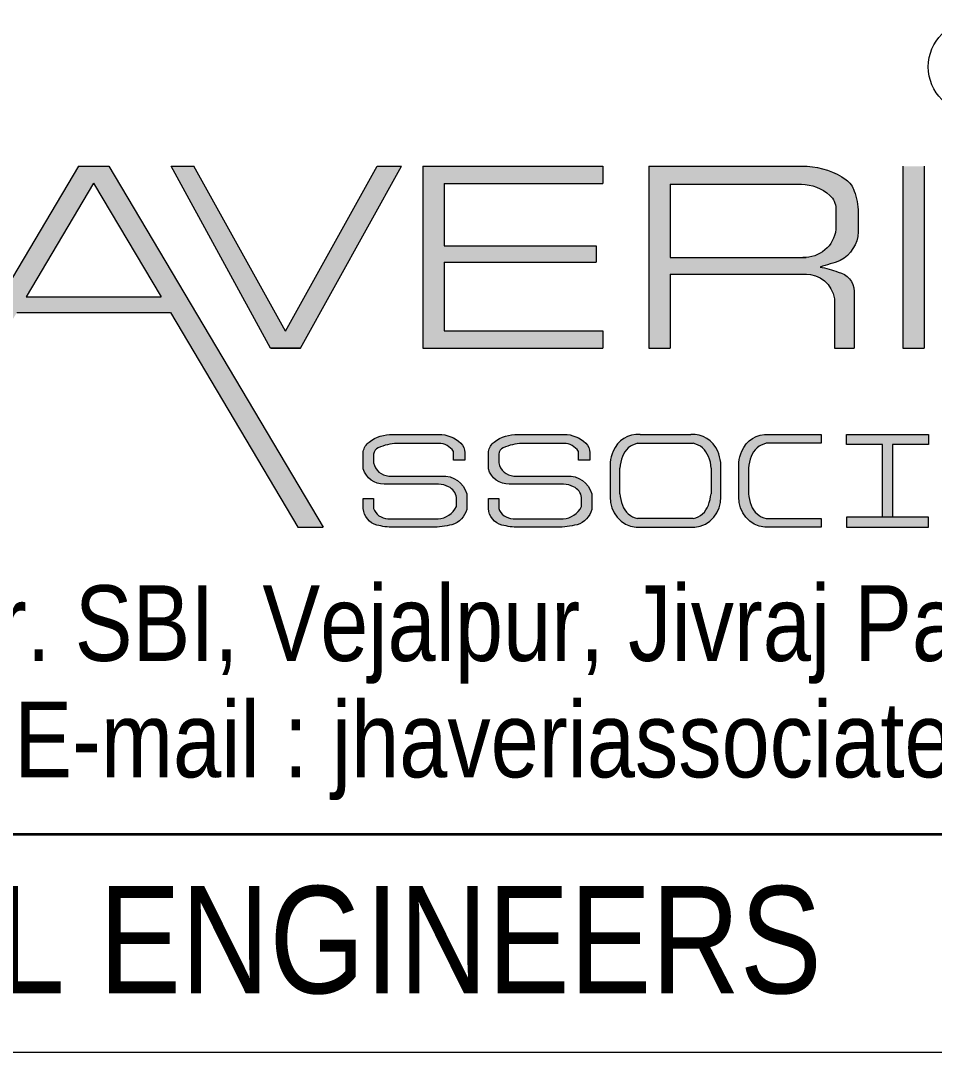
# Model space of a CAD drawing. Header units: millimetres. Extents: x 1112055 to 3390982, y -148532 to 766891.
# Drawn here: x 1720063 to 1724745, y 246241 to 251525 of the extents above; entities that cross this region are included whole.
import ezdxf

# ---------------------------------------------------------------- set-up
doc = ezdxf.new("R2010")
doc.units = ezdxf.units.MM
doc.layers.add('B TITLE BLOCK', color=250, linetype='Continuous', lineweight=0)
doc.layers.add('P_TITLE BLOCK TEXT', color=7, linetype='Continuous', lineweight=9)
doc.layers.add('FORMAT TEXT', color=7, linetype='Continuous')
doc.styles.add('SWINC', font='swissc.ttf')

msp = doc.modelspace()

# ---------------------------------------------------------------- hatches: boundary and pattern name
at = {"layer": 'P_TITLE BLOCK TEXT', "lineweight": 0}
h = msp.add_hatch(color=7, dxfattribs=at)
h.paths.add_polyline_path([(1720515.210186091, 250779.3466579074), (1720358.401062485, 250779.3466579074), (1719260.973026398, 248929.9809060604), (1719390.366704438, 248929.9809060604), (1720042.864585515, 250029.5584590109), (1720830.746663062, 250029.5584590109), (1721483.244544139, 248929.9809060604), (1721612.63822218, 248929.9809060604)])
h.paths.add_polyline_path([(1720436.805624278, 250693.4207273055), (1720782.510332688, 250110.8454449821), (1720091.100915889, 250110.8454449821)], flags=16)
for color, points in [(7, [(1722014.819762471, 250779.3466579074), (1721889.160585467, 250779.3466579074), (1721420.010048476, 249935.1437358145), (1720950.859511507, 250779.3466579074), (1720834.54847114, 250779.3466579074), (1721343.376385533, 249846.925820758), (1721496.643711421, 249846.925820758)]), (7, [(1723046.011057923, 250779.3466579074), (1722124.567162754, 250779.3466579074), (1722124.567162754, 249846.925820758), (1723046.011057923, 249846.925820758), (1723046.011057923, 249936.4708203918), (1722233.779496114, 249936.4708203918), (1722233.779496114, 250288.738276567), (1723011.863433241, 250288.738276567), (1723011.863433241, 250372.2642802088), (1722233.779496114, 250372.2642802088), (1722233.779496114, 250690.8312922767), (1723046.011057923, 250690.8312922767)]), (7, [(1724692.936635398, 250779.3466579074), (1724583.724302017, 250779.3466579074), (1724583.724302017, 249846.925820758), (1724692.936635398, 249846.925820758)]), (256, [(1723743.147031309, 249086.0608775092), (1723743.147031309, 249262.6012237796, -0.065444553260905), (1723758.625805796, 249319.8117621189, -0.3186236598127411), (1723896.397096997, 249405.9870044384), (1724165.053126641, 249405.9870044384), (1724165.053126641, 249360.2227422355), (1723883.752257799, 249360.2227422355, 0.2644804300768096), (1723806.692267341, 249293.0312710994, 0.0506837276388673), (1723792.449131544, 249233.6213897541), (1723792.449131544, 249102.346520744, 0.0506837276411283), (1723806.692267341, 249042.9366393989, 0.2644804300830637), (1723883.752257799, 248975.7451682627), (1724165.053126641, 248975.7451682627), (1724165.053126641, 248929.9809060604), (1723876.661987476, 248929.9809060604, -0.3947190252426027)])]:
    msp.add_hatch(color=color, dxfattribs=at).paths.add_polyline_path(points)
h = msp.add_hatch(color=7, dxfattribs=at)
h.paths.add_polyline_path([(1724292.682426139, 250710.308826154, -0.1662994059925575), (1724334.196713873, 250652.5742814562, -0.0791995366985774), (1724355.485472601, 250542.7943562028), (1724355.485472601, 250442.9861743241, -0.2597704900776225), (1724262.891281693, 250295.9369888116, -0.0146451845304826), (1724159.202219591, 250263.156234723, -0.0494066516944872), (1724251.668684865, 250237.036689022, -0.351322737650402), (1724334.859506431, 250138.4850096985), (1724334.859506431, 249846.925820758), (1724232.751480727, 249846.925820758), (1724232.751480727, 250099.9836789392, 0.3675094121381071), (1724089.443500396, 250227.4279351795), (1723391.153375964, 250227.4279351795), (1723391.153375964, 249846.925820758), (1723281.941042583, 249846.925820758), (1723281.941042583, 250779.3466579074), (1724093.257812573, 250779.3466579074, -0.1432384059828174)])
h.paths.add_polyline_path([(1724063.922338016, 250687.4910897894, -0.1815059090176984), (1724209.636590448, 250630.3341872334, -0.2046130928259839), (1724240.915566101, 250562.8861801534), (1724240.915566101, 250456.4028287898, -0.3961353841263715), (1724071.019741606, 250312.5507440747), (1723391.153375964, 250312.5507440747), (1723391.153375964, 250687.4910897894)], flags=16)
h = msp.add_hatch(color=7, dxfattribs=at)
edge = h.paths.add_edge_path()
edge.add_line((1722280.391859106, 249274.0249256692), (1722280.391859106, 249318.8541426083))
edge.add_arc((1722204.61661475, 249269.6107765178), 90.3703312034293, 33.01826321564511, 89.55826277277895)
edge.add_line((1722205.31334223, 249359.9784218914), (1721991.15885458, 249359.9784218914))
edge.add_arc((1722002.603515876, 249096.496304725), 263.7305563305994, 92.48714741873879, 114.0429537283691)
edge.add_arc((1721911.597542215, 249300.4873586593), 40.35992860487605, 114.0429537294062, 173.3691583151758)
edge.add_line((1721871.507591164, 249305.1477944986), (1721871.507591164, 249260.1807113134))
edge.add_arc((1721953.867036929, 249276.7470491527), 84.00905817534507, 191.3730973809643, 266.989319789544)
edge.add_line((1721949.454704376, 249192.8539434999), (1722220.799214059, 249192.8539434999))
edge.add_arc((1722228.408155707, 249068.266154118), 124.8199233108705, 15.593509061330622, 93.49488039938291, ccw=False)
edge.add_line((1722348.633835353, 249101.8190855659), (1722348.933844218, 249021.9914718061))
edge.add_arc((1722240.776081198, 249050.2835070733), 111.7968736685112, 286.83610795885704, 345.3409580231924, ccw=False)
edge.add_arc((1722163.581859014, 249385.9018438053), 455.9845843599547, 270.9573158560145, 283.9044309719972, ccw=False)
edge.add_line((1722171.200237988, 248929.9809060604), (1721971.959721253, 248929.9809060604))
edge.add_arc((1721978.944523236, 249286.0449986817), 356.1325954028901, 255.2817551210301, 268.87619010347515, ccw=False)
edge.add_arc((1721912.254356028, 249032.1665940408), 93.64102841167592, 183.4260365920886, 255.2817551212632, ccw=False)
edge.add_line((1721818.780685236, 249026.5706069635), (1721818.780685236, 249077.0507075151))
edge.add_line((1721818.780685236, 249077.0507075081), (1721871.507591175, 249077.0507075081))
edge.add_line((1721871.507591164, 249077.0507075081), (1721871.507591164, 249026.5398958944))
edge.add_arc((1721941.988331594, 249050.2776475427), 74.37079818738762, 198.6134072769036, 234.8504137460179)
edge.add_arc((1721952.755271851, 249065.5693055532), 93.07271808020036, 234.8504137462263, 265.2644397945826)
edge.add_line((1721945.071462946, 248972.8143060762), (1722201.827836433, 248972.8143060762))
edge.add_arc((1722192.60919051, 249088.3832080512), 115.9359932841271, 274.5606862053867, 333.2673842339913)
edge.add_line((1722296.153419361, 249036.232012395), (1722296.741667057, 249082.0535519767))
edge.add_arc((1722224.729532255, 249071.8712519105), 72.72844555372058, 8.048099003175661, 64.75619501759226)
edge.add_arc((1722188.838305771, 248995.7496308071), 156.8871131994469, 64.75619501777959, 84.27045226384784)
edge.add_line((1722204.500799984, 249151.8529701704), (1721925.94282896, 249151.8529701704))
edge.add_arc((1721922.080825011, 249259.2078274391), 107.4243010288788, 195.9277156249536, 272.0602807550699, ccw=False)
edge.add_line((1721818.780685236, 249229.7279771357), (1721818.780685236, 249318.1648113633))
edge.add_arc((1721896.585867347, 249303.9997230849), 79.08410769806677, 127.42578174409411, 169.6818301060569, ccw=False)
edge.add_arc((1721964.431845763, 249215.3435742721), 190.7218679370872, 88.3567074096274, 127.42578174509751, ccw=False)
edge.add_line((1721969.901164251, 249405.9870044384), (1722206.176353369, 249405.9870044384))
edge.add_arc((1722207.075193796, 249247.7760523848), 158.213505313575, 45.300427081282805, 90.32550976596679, ccw=False)
edge.add_arc((1722269.152761632, 249310.5080579328), 69.95859638909987, 1.8933564716198816, 45.30042708078719, ccw=False)
edge.add_line((1722339.073164393, 249312.819440325), (1722339.073164393, 249274.0249256663))
edge.add_line((1722339.073164393, 249274.0249256692), (1722280.391859115, 249274.0249256692))
h = msp.add_hatch(color=7, dxfattribs=at)
edge = h.paths.add_edge_path()
edge.add_line((1722921.384791845, 249274.0249256692), (1722921.384791845, 249318.8541426083))
edge.add_arc((1722845.60954749, 249269.6107765178), 90.3703312034293, 33.01826321564511, 89.55826277277895)
edge.add_line((1722846.30627497, 249359.9784218914), (1722632.151787319, 249359.9784218914))
edge.add_arc((1722643.596448637, 249096.496304725), 263.7305563305994, 92.48714741873879, 114.0429537283691)
edge.add_arc((1722552.590474955, 249300.4873586593), 40.35992860487605, 114.0429537294062, 173.3691583151758)
edge.add_line((1722512.500523926, 249305.1477944986), (1722512.500523926, 249260.1807113134))
edge.add_arc((1722594.859969669, 249276.7470491527), 84.00905817534507, 191.3730973809643, 266.989319789544)
edge.add_line((1722590.447637139, 249192.8539434999), (1722861.792146821, 249192.8539434999))
edge.add_arc((1722869.401088469, 249068.266154118), 124.8199233108705, 15.593509061330622, 93.49488039938291, ccw=False)
edge.add_line((1722989.626768115, 249101.8190855659), (1722989.92677698, 249021.9914718061))
edge.add_arc((1722881.769013959, 249050.2835070733), 111.7968736685112, 286.83610795885704, 345.3409580231924, ccw=False)
edge.add_arc((1722804.574791753, 249385.9018438053), 455.9845843599547, 270.9573158560145, 283.9044309719972, ccw=False)
edge.add_line((1722812.19317073, 248929.9809060604), (1722612.952653995, 248929.9809060604))
edge.add_arc((1722619.937455976, 249286.0449986817), 356.1325954028901, 255.2817551210301, 268.87619010347515, ccw=False)
edge.add_arc((1722553.247288769, 249032.1665940408), 93.64102841167592, 183.4260365920886, 255.2817551212632, ccw=False)
edge.add_line((1722459.773617977, 249026.5706069635), (1722459.773617977, 249077.0507075151))
edge.add_line((1722459.773617977, 249077.0507075081), (1722512.500523915, 249077.0507075081))
edge.add_line((1722512.500523926, 249077.0507075081), (1722512.500523926, 249026.5398958944))
edge.add_arc((1722582.981264334, 249050.2776475427), 74.37079818738762, 198.6134072769036, 234.8504137460179)
edge.add_arc((1722593.748204591, 249065.5693055532), 93.07271808020036, 234.8504137462263, 265.2644397945826)
edge.add_line((1722586.064395686, 248972.8143060762), (1722842.820769174, 248972.8143060762))
edge.add_arc((1722833.60212325, 249088.3832080512), 115.9359932841271, 274.5606862053867, 333.2673842339913)
edge.add_line((1722937.146352101, 249036.232012395), (1722937.734599797, 249082.0535519767))
edge.add_arc((1722865.722464996, 249071.8712519105), 72.72844555372058, 8.048099003175661, 64.75619501759226)
edge.add_arc((1722829.831238511, 248995.7496308071), 156.8871131994469, 64.75619501777959, 84.27045226384784)
edge.add_line((1722845.493732724, 249151.8529701704), (1722566.935761699, 249151.8529701704))
edge.add_arc((1722563.073757751, 249259.2078274391), 107.4243010288788, 195.9277156249536, 272.0602807550699, ccw=False)
edge.add_line((1722459.773617977, 249229.7279771357), (1722459.773617977, 249318.1648113633))
edge.add_arc((1722537.578800087, 249303.9997230849), 79.08410769806677, 127.42578174409411, 169.6818301060569, ccw=False)
edge.add_arc((1722605.424778503, 249215.3435742721), 190.7218679370872, 88.3567074096274, 127.42578174509751, ccw=False)
edge.add_line((1722610.894096992, 249405.9870044384), (1722847.169286109, 249405.9870044384))
edge.add_arc((1722848.068126558, 249247.7760523848), 158.213505313575, 45.300427081282805, 90.32550976596679, ccw=False)
edge.add_arc((1722910.145694393, 249310.5080579328), 69.95859638909987, 1.8933564716198816, 45.30042708078719, ccw=False)
edge.add_line((1722980.066097134, 249312.819440325), (1722980.066097134, 249274.0249256663))
edge.add_line((1722980.066097134, 249274.0249256692), (1722921.384791855, 249274.0249256692))
h = msp.add_hatch(color=256, dxfattribs=at)
h.paths.add_polyline_path([(1723497.361685636, 249405.9870044384), (1723236.971200257, 249405.9870044384, 0.3186216901171488), (1723099.200295566, 249319.8126893599, 0.0654456625201036), (1723083.721134568, 249262.6012237796), (1723083.721134568, 249086.0608775092, 0.3947190252434177), (1723217.236090736, 248929.9809060604), (1723517.096795138, 248929.9809060604, 0.394719025241403), (1723650.611751326, 249086.0608775092), (1723650.611751326, 249262.6012237796, 0.0654456625725081), (1723635.132590307, 249319.8126893816, 0.3186216900435543)])
h.paths.add_polyline_path([(1723601.309651091, 249233.6213897541, 0.1047262594535254), (1723587.066515272, 249293.0312710994), (1723587.06673173, 249293.0306524914), (1723587.066348416, 249293.0317479946, 0.2644791230732378), (1723510.006524814, 249360.2227422355), (1723224.326361059, 249360.2227422355, 0.2644804300744661), (1723147.266370622, 249293.0312710994, 0.0506837276411892), (1723133.023234803, 249233.6213897541), (1723133.023234803, 249102.346520744, 0.0506837276411892), (1723147.266370622, 249042.9366393989, 0.2644804300744662), (1723224.326361059, 248975.7451682627), (1723510.006524814, 248975.7451682627, 0.2644804300768095), (1723587.066515272, 249042.9366393989, 0.0473854188635733), (1723601.309651091, 249102.346520744)], flags=16)
h = msp.add_hatch(color=256, dxfattribs=at)
h.paths.add_polyline_path([(1724714.786903552, 248982.3863943451), (1724295.768787536, 248982.3863943451), (1724295.768787536, 248929.9809060604), (1724714.786903552, 248929.9809060604)])
h.paths.add_polyline_path([(1724479.075101401, 248982.3863943451), (1724531.480589687, 248982.3863943451), (1724531.480589687, 249353.5815161313), (1724714.786903552, 249353.5815161313), (1724714.786903552, 249405.9870044384), (1724295.768787536, 249405.9870044168), (1724295.768787536, 249353.5815161313), (1724479.075101401, 249353.5815161313)])

# ---------------------------------------------------------------- linework, layer by layer
at = {"layer": 'B TITLE BLOCK', "color": 250, "lineweight": 0}
msp.add_line((1734251.718925943, 246240.7676363907), (1715949.082595722, 246240.7676363907), dxfattribs=at)
at = {"layer": 'B TITLE BLOCK', "color": 250, "lineweight": 0, "const_width": 15.26111845840563}
msp.add_lwpolyline([(1715949.082595722, 247357.5600410184), (1734251.718925943, 247357.5600410184)], dxfattribs=at)
at = {"layer": 'P_TITLE BLOCK TEXT', "lineweight": 0}
for p, q in [((1723224.326361059, 249360.2227422339), (1723510.006524814, 249360.2227422339)), ((1723083.721134568, 249262.6012237777), (1723083.721134568, 249086.0608775069)), ((1723133.023234803, 249102.3465207424), (1723133.023234803, 249233.6213897525)), ((1723601.309651091, 249233.6213897525), (1723601.309651091, 249102.3465207424)), ((1723650.611751326, 249086.0608775069), (1723650.611751326, 249262.6012237777)), ((1723510.006524814, 248975.7451682612), (1723224.326361059, 248975.7451682612)), ((1723217.236090758, 248929.9809060581), (1723517.096795138, 248929.9809060581))]:
    msp.add_line(p, q, dxfattribs=at)
at = {"layer": 'P_TITLE BLOCK TEXT', "color": 7, "lineweight": 0}
for points in [[(1720358.401062485, 250779.3466579058), (1719260.973026398, 248929.9809060581)], [(1720515.210186091, 250779.3466579058), (1721612.63822218, 248929.9809060581)], [(1720834.54847114, 250779.3466579058), (1720950.859511507, 250779.3466579058)], [(1721496.643711421, 249846.9258207561), (1721343.376385533, 249846.9258207561), (1720834.54847114, 250779.3466579058)], [(1721420.010048476, 249935.1437358126), (1720950.859511507, 250779.3466579058)], [(1721420.010048476, 249935.1437358126), (1721889.160585467, 250779.3466579058)], [(1721496.643711421, 249846.9258207561), (1722014.819762471, 250779.3466579058)], [(1721889.160585467, 250779.3466579058), (1722014.819762471, 250779.3466579058)], [(1722124.567162754, 250779.3466579058), (1723046.011057923, 250779.3466579058)], [(1722124.567162754, 250779.3466579058), (1722124.567162754, 249846.9258207561)], [(1723046.011057923, 250779.3466579058), (1723046.011057923, 250690.8312922749)], [(1723281.941042583, 250779.3466579058), (1723281.941042583, 249846.9258207561)], [(1723281.941042583, 250779.3466579058), (1724093.257812573, 250779.3466579058)], [(1724583.724302017, 250779.3466579058), (1724583.724302017, 249846.9258207561)], [(1724692.936635398, 250779.3466579058), (1724692.936635398, 249846.9258207561)], [(1722233.779496114, 250690.8312922749), (1722233.779496114, 250372.2642802072)], [(1722233.779496114, 250690.8312922749), (1723046.011057923, 250690.8312922749)], [(1723391.153375964, 250687.4910897879), (1723391.153375964, 250312.5507440732)], [(1723391.153375964, 250687.4910897879), (1724063.922338016, 250687.4910897879)], [(1724240.915566101, 250562.8861801515), (1724240.915566101, 250456.4028287879)], [(1724355.485472601, 250542.7943561794), (1724355.485472601, 250442.9861743225)], [(1722233.779496114, 250372.2642802072), (1723011.863433241, 250372.2642802072)], [(1723011.863433241, 250372.2642802072), (1723011.863433241, 250288.7382765654)], [(1722233.779496114, 250288.7382765654), (1722233.779496114, 249936.4708203903)], [(1722233.779496114, 250288.7382765654), (1723011.863433241, 250288.7382765654)], [(1723391.153375964, 250312.5507440732), (1724087.838671176, 250312.5507440732)], [(1723391.153375964, 250227.4279351779), (1723391.153375964, 249846.9258207561)], [(1723391.153375964, 250227.4279351779), (1724089.443500396, 250227.4279351779)], [(1724232.751480727, 250099.9836789377), (1724232.751480727, 249846.9258207561)], [(1720830.746663062, 250029.5584590093), (1721483.244544139, 248929.9809060581)], [(1722233.779496114, 249936.4708203903), (1723046.011057923, 249936.4708203903)], [(1723046.011057923, 249936.4708203903), (1723046.011057923, 249846.9258207561)], [(1721343.376385533, 249846.9258207561), (1721496.643711421, 249846.9258207561)], [(1722124.567162754, 249846.9258207561), (1723046.011057923, 249846.9258207561)], [(1723281.941042583, 249846.9258207561), (1723391.153375964, 249846.9258207561)], [(1724232.751480727, 249846.9258207561), (1724334.859506431, 249846.9258207561)], [(1724583.724302017, 249846.9258207561), (1724692.936635398, 249846.9258207561)], [(1724583.724302017, 249846.9258207561), (1724692.936635398, 249846.9258207561)], [(1721483.244544139, 248929.9809060581), (1721612.63822218, 248929.9809060581)]]:
    msp.add_lwpolyline(points, dxfattribs=at)
at = {"layer": 'P_TITLE BLOCK TEXT', "lineweight": 0}
for points in [[(1720358.401062485, 250779.3466579058), (1720515.210186091, 250779.3466579058)], [(1720436.805624278, 250693.420727304), (1720091.100915889, 250110.8454449805)], [(1720436.805624278, 250693.420727304), (1720782.510332688, 250110.8454449805)], [(1720091.100915889, 250110.8454449805), (1720782.510332688, 250110.8454449805)], [(1720042.864585515, 250029.5584590093), (1720830.746663062, 250029.5584590093)], [(1723236.971200257, 249405.9870044361), (1723497.361685636, 249405.9870044361)], [(1724479.075101401, 249353.5815161297), (1724295.768787536, 249353.5815161297), (1724295.768787536, 249405.9870044361), (1724714.786903552, 249405.9870044361), (1724714.786903552, 249353.5815161297), (1724531.480589687, 249353.5815161297)], [(1724531.480589687, 249353.5815161297), (1724531.480589687, 248982.3863943434), (1724479.075101401, 248982.3863943434), (1724479.075101401, 249353.5815161297)], [(1724714.786903552, 248982.3863943434), (1724295.768787536, 248982.3863943434), (1724295.768787536, 248929.9809060581), (1724714.786903552, 248929.9809060581), (1724714.786903552, 248982.3863943434), (1724531.480589687, 248982.3863943434)]]:
    msp.add_lwpolyline(points, dxfattribs=at)
at = {"layer": 'P_TITLE BLOCK TEXT', "color": 7, "lineweight": 0}
for points in [[(1724093.257812573, 250779.3466579058, -0.1432384059828174), (1724292.682426139, 250710.3088261525, -0.1662994059925575), (1724334.196713873, 250652.5742814536, -0.0791995367245889), (1724355.485472601, 250542.7943561794, 1.678218886483149)], [(1724063.922338016, 250687.4910897879, -0.1815059090176984), (1724209.636590448, 250630.3341872314, -0.2046130927975971), (1724240.915566101, 250562.8861801515, 10.50997811602303)], [(1724240.915566101, 250456.4028287879, -0.3961353841393621), (1724071.019741606, 250312.5507440732, -0.3062019991474196)], [(1724355.485472601, 250442.9861743225, -0.2597704900776225), (1724262.891281693, 250295.9369888097, -0.0146451845304826), (1724159.202219591, 250263.1562347211, -0.0494066516944872), (1724251.668684865, 250237.0366890201, -0.351322737721068), (1724334.859506431, 250138.4850096758), (1724334.859506431, 249846.9258207561)], [(1724082.780857381, 250227.4279351779, -0.3803317739883389), (1724232.751480727, 250099.9836789377, -39.10634366962048)], [(1723743.147031309, 249072.7570375801), (1723743.147031309, 249262.6012237777, -0.0654451079201827), (1723758.625999051, 249319.8122257593, -0.3186226749167162), (1723896.397096976, 249405.9870044361), (1724165.053126641, 249405.9870044361), (1724165.053126641, 249360.2227422339), (1723883.752257799, 249360.2227422339, 0.2644804300768096), (1723806.692267341, 249293.0312710975, 0.0506837276411283), (1723792.449131544, 249233.6213897525), (1723792.449131544, 249102.3465207424, 0.0506837276411283), (1723806.692267341, 249042.9366393969, 0.2644804300768096), (1723883.752257799, 248975.7451682612), (1724165.053126641, 248975.7451682612), (1724165.053126641, 248929.9809060581), (1723876.661987476, 248929.9809060581, -0.3947190252579334), (1723743.147031309, 249086.0608775069)]]:
    msp.add_lwpolyline(points, format="xyb", dxfattribs=at)
for points in [[(1722280.391859106, 249274.024925667), (1722280.391859106, 249318.8541425897, 0.2518321425504549), (1722205.31334223, 249359.9784218895), (1721991.158854581, 249359.9784218895, 0.0943332803251045), (1721895.154043632, 249337.3456710397, 0.2648005950274), (1721871.507591164, 249305.147794497), (1721871.507591164, 249260.1807113091, 0.342455608626355), (1721949.454704376, 249192.853943498), (1722220.79921406, 249192.853943498, -0.3536343318604639), (1722348.633835353, 249101.819085564), (1722348.933844225, 249021.991471796, -0.2609690833415413), (1722273.156373729, 248943.2785650596, -0.0565526202682377), (1722171.200237988, 248929.9809060581), (1721971.959721262, 248929.9809060581, -0.0593865794242292), (1721888.463359936, 248941.5982181823, -0.324223828793496), (1721818.780685236, 249026.5706069616), (1721818.780685236, 249077.0507075056), (1721871.507591164, 249077.0507075056), (1721871.507591164, 249026.5398958843, 0.1594446921200951), (1721899.172088907, 248989.4682322644, 0.1334907776809275), (1721945.071462946, 248972.8143060739), (1722201.827836435, 248972.8143060739, 0.2619100095917326), (1722296.153419361, 249036.2320123934), (1722296.741667057, 249082.0535519712, 0.2526122615055632), (1722255.746101121, 249137.654222714, 0.085353380822099), (1722204.500799984, 249151.8529701685), (1721925.942828958, 249151.8529701685, -0.3449747456290864), (1721818.780685236, 249229.7279771338), (1721818.780685236, 249318.1648113708, -0.1864948836794344), (1721848.523825869, 249366.8036740719, -0.172141735516322), (1721969.901164251, 249405.9870044361), (1722206.176353367, 249405.9870044361, -0.1990261439851543), (1722318.3608971, 249360.2349582386, -0.1916967583265429), (1722339.073164393, 249312.8194403231), (1722339.073164393, 249274.024925667)], [(1722921.384791845, 249274.024925667), (1722921.384791845, 249318.8541425897, 0.2518321425504549), (1722846.30627497, 249359.9784218895), (1722632.151787322, 249359.9784218895, 0.0943332803251045), (1722536.146976374, 249337.3456710397, 0.2648005950274), (1722512.500523926, 249305.147794497), (1722512.500523926, 249260.1807113091, 0.342455608626355), (1722590.447637139, 249192.853943498), (1722861.792146802, 249192.853943498, -0.3536343318604639), (1722989.626768115, 249101.819085564), (1722989.926776965, 249021.991471796, -0.2609690833415413), (1722914.149306469, 248943.2785650596, -0.0565526202682377), (1722812.19317073, 248929.9809060581), (1722612.952654002, 248929.9809060581, -0.0593865794242292), (1722529.456292676, 248941.5982181823, -0.324223828793496), (1722459.773617977, 249026.5706069616), (1722459.773617977, 249077.0507075056), (1722512.500523926, 249077.0507075056), (1722512.500523926, 249026.5398958843, 0.1594446921200951), (1722540.165021648, 248989.4682322644, 0.1334907776809275), (1722586.064395686, 248972.8143060739), (1722842.820769176, 248972.8143060739, 0.2619100095917326), (1722937.146352101, 249036.2320123934), (1722937.734599797, 249082.0535519712, 0.2526122615055632), (1722896.739033883, 249137.654222714, 0.085353380822099), (1722845.493732724, 249151.8529701685), (1722566.935761698, 249151.8529701685, -0.3449747456290864), (1722459.773617977, 249229.7279771338), (1722459.773617977, 249318.1648113708, -0.1864948836794344), (1722489.516758631, 249366.8036740719, -0.172141735516322), (1722610.894096992, 249405.9870044361), (1722847.169286107, 249405.9870044361, -0.1990261439851543), (1722959.35382984, 249360.2349582386, -0.1916967583265429), (1722980.066097134, 249312.8194403231), (1722980.066097134, 249274.024925667)]]:
    msp.add_lwpolyline(points, format="xyb", close=True, dxfattribs=at)
at = {"layer": 'P_TITLE BLOCK TEXT', "lineweight": 0}
msp.add_circle((1724950.872772421, 251288.5197306659), 236.7151579172995, dxfattribs=at)
for centre, radius, start, end in [((1723228.836412301, 249265.7749206941), 140.4478664878339, 86.6795507419415, 157.3715793739143), ((1723505.496473593, 249265.7749206941), 140.4478664878079, 22.62842063352691, 93.3204492580585), ((1723244.866364503, 249258.8813024029), 103.4020268984238, 101.4575682912538, 160.7151990199849), ((1723489.466521391, 249258.8813024029), 103.4020268978356, 19.28480098001508, 78.54243170874622), ((1723309.070328001, 249232.3303974603), 227.3732216091407, 157.3716577116082, 172.3493392694632), ((1723432.43421007, 249193.2518305429), 302.1202300775772, 160.7151990199849, 172.3211226326602), ((1723453.921691386, 249229.6983678235), 147.440159956381, 1.524680442626793, 25.43899790017186), ((1723425.262557893, 249232.3303974603), 227.3732216103716, 7.650660730536758, 22.62834229954358), ((1723233.931789614, 249079.4089575541), 150.3578695314572, 177.4643736565842, 263.6247444749703), ((1723432.43421007, 249142.7160799516), 302.1202300776714, 187.6788773673398, 199.284800980015), ((1723500.401096281, 249079.4089575541), 150.3578695307894, 276.3752555250297, 2.535626343415793), ((1723281.452197647, 249147.6179911928), 323.0453475279564, 341.092250448576, 351.944071203699), ((1723244.866364503, 249077.0866080704), 103.4020268981124, 199.284800980015, 258.5424316949766), ((1723489.466521391, 249077.0866080704), 103.4020268971076, 281.4575682912538, 340.7151990199849)]:
    msp.add_arc(centre, radius, start, end, dxfattribs=at)

# ---------------------------------------------------------------- texts
at = {"layer": 'FORMAT TEXT', "lineweight": 0, "style": 'SWINC'}
msp.add_text('STRUCTURAL ENGINEERS', height=549.0790899063935, dxfattribs=at).set_placement((1716063.034633581, 246543.3678082973))
at = {"layer": 'P_TITLE BLOCK TEXT', "lineweight": 0, "style": 'SWINC'}
for s, p in [('2, Palkhi Society, Nr. SBI, Vejalpur, Jivraj Park, Ahmedabad-380051', (1716098.720478506, 248245.6647978639)), ('E-mail : jhaveriassociates04@yahoo.co.in,', (1720030.609782366, 247649.5971506312))]:
    msp.add_text(s, height=387.3066630424684, dxfattribs=at).set_placement(p)

doc.saveas('drawing.dxf')
